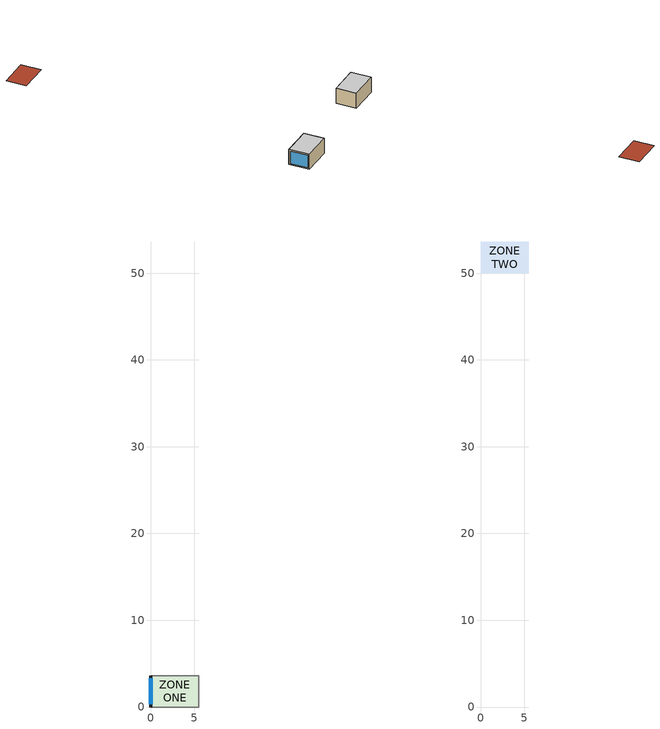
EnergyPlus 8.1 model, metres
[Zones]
ZONE ONE
 floor adiabatic (CONST 4-Floor): 0,0 0,3.6 5.5,3.6 5.5,0 z0
 wall outside (CONST 1): 0,3.6 0,0 z0:2.8
 wall adiabatic (CONST 2): 0,0 5.5,0 5.5,3.6 0,3.6 z0:2.8
 window (Double Pane Window): 0,3.3 0,0.3 z0.23:2.57
 ceiling adiabatic (CONST 4-Ceiling): 0,3.6 0,0 5.5,0 5.5,3.6 z2.8
ZONE TWO
 roof outside (CONST 4-Ceiling): 0,53.6 0,50 5.5,50 5.5,53.6 z2.8
shading: -0.02,3.3 -0.02,0.3 z0.23:2.57
[Site:Location]
UNKNOWN: Latitude {deg}=52; Longitude {deg}=0; Time Zone {hr}=0; Elevation {m}=0
[SizingPeriod:DesignDay]
LONDON/GATWICK Modified Ann Clg .4% Condns DB=>MWB: Month=6; Day of Month=15; Day Type=SummerDesignDay; Maximum Dry-Bulb Temperature {C}=28; Daily Dry-Bulb Temperature Range {deltaC}=16; Dry-Bulb Temperature Range Modifier Type=DifferenceSchedule; Dry-Bulb Temperature Range Modifier Day Schedule=Outdoor Temp Deltas; Humidity Condition Type=Wetbulb; Wetbulb or DewPoint at Maximum Dry-Bulb {C}=18.6; Barometric Pressure {Pa}=100582; Wind Speed {m/s}=1; Wind Direction {deg}=0; Rain Indicator=No; Snow Indicator=No; Daylight Saving Time Indicator=No; Solar Model Indicator=Schedule; Beam Solar Day Schedule=Solar Data; Diffuse Solar Day Schedule=Diffuse Data
[Site:HeightVariation]
Wind Speed Profile Exponent=0; Wind Speed Profile Boundary Layer Thickness {m}=370; Air Temperature Gradient Coefficient {K/m}=0
[Site:GroundTemperature:BuildingSurface]
20, 20, 20, 20, 20, 20, 20, 20, 20, 20, 20, 20
[Site:GroundReflectance]
0.2, 0.2, 0.2, 0.2, 0.2, 0.2, 0.2, 0.2, 0.2, 0.2, 0.2, 0.2
[Building]
Test B-1a: North Axis {deg}=0; Terrain=Country; Loads Convergence Tolerance Value=0.04; Temperature Convergence Tolerance Value {deltaC}=0.4; Solar Distribution=FullInteriorAndExterior; Minimum Number of Warmup Days=6
[Material] Roughness=Smooth; Thermal Absorptance=0.000001; Visible Absorptance=0.000001
Name | Thickness {m} | Conductivity {W/m-K} | Density {kg/m3} | Specific Heat {J/kg-K} | Solar Absorptance
Type 1-OuterLayer | 0.115 | 0.99 | 1800 | 850 | 0.6
Type 1-InsulatingLayer | 0.06 | 0.04 | 30 | 850 | 0.6
Type 1-Masonry | 0.175 | 0.79 | 1600 | 850 | 0.6
Type 1-InternalPlaster | 0.015 | 0.7 | 1400 | 850 | 1
Type 2-GypsumPlaster | 0.012 | 0.21 | 900 | 850 | 1
Type 2-InsulatingLayer | 0.1 | 0.04 | 30 | 850 | 0.6
Type 4-PlasticCovering-Interior | 0.004 | 0.23 | 1500 | 1500 | 1
Type 4-PlasticCovering-Exterior | 0.004 | 0.23 | 1500 | 1500 | 0.6
Type 4-CementFloor | 0.06 | 1.4 | 2000 | 850 | 0.6
Type 4-InsulatingLayer | 0.04 | 0.04 | 50 | 850 | 0.6
Type 4-Concrete | 0.18 | 2.1 | 2400 | 850 | 0.6
Type 4-InsulatingLayer2 | 0.1 | 0.04 | 50 | 850 | 0.6
Type 4-AcousticBoard-Interior | 0.02 | 0.06 | 400 | 840 | 1
Type 4-AcousticBoard-Exterior | 0.02 | 0.06 | 400 | 840 | 0.6
[Construction]
CONST 1: Type 1-OuterLayer, Type 1-InsulatingLayer, Type 1-Masonry, Type 1-InternalPlaster
CONST 2: Type 2-GypsumPlaster, Type 2-InsulatingLayer, Type 2-GypsumPlaster
CONST 4-Ceiling: Type 4-PlasticCovering-Exterior, Type 4-CementFloor, Type 4-InsulatingLayer, Type 4-Concrete, Type 4-InsulatingLayer2, Type 4-AcousticBoard-Interior
CONST 4-Floor: Type 4-AcousticBoard-Exterior, Type 4-InsulatingLayer2, Type 4-Concrete, Type 4-InsulatingLayer, Type 4-CementFloor, Type 4-PlasticCovering-Interior
Double Pane Window: Glass Type 1, AIR 2.4MM, Glass Type 1
[WindowMaterial:Glazing]
Glass Type 1: Optical Data Type=SpectralAverage; Thickness {m}=0.003175; Solar Transmittance at Normal Incidence=0.84; Front Side Solar Reflectance at Normal Incidence=0.08; Back Side Solar Reflectance at Normal Incidence=0.08; Visible Transmittance at Normal Incidence=0.84; Front Side Visible Reflectance at Normal Incidence=0.08; Back Side Visible Reflectance at Normal Incidence=0.08; Infrared Transmittance at Normal Incidence=0; Front Side Infrared Hemispherical Emissivity=0.000001; Back Side Infrared Hemispherical Emissivity=0.000001; Conductivity {W/m-K}=100
[WindowMaterial:Gas]
AIR 2.4MM: Gas Type=Air; Thickness {m}=0.0025
[Zone] Type=1; Multiplier=1; Ceiling Height {m}=2.8; Volume {m3}=55.44
ZONE ONE; ZONE TWO
[OtherEquipment]
ZONE ONE OthEq 1: Zone=ZONE ONE; Schedule=Sch 1; Design Level Calculation Method=EquipmentLevel; Design Level {W}=297; Fraction Latent=0; Fraction Radiant=0.5; Fraction Lost=0
[ZoneInfiltration:DesignFlowRate]
ZONE ONE Infil 1: Zone or ZoneList=ZONE ONE; Schedule=Sch 2; Design Flow Rate Calculation Method=Flow/Zone; Design Flow Rate {m3/s}=0.0154; Constant Term Coefficient=1; Temperature Term Coefficient=0; Velocity Term Coefficient=0; Velocity Squared Term Coefficient=0
[Schedule:Day:List]
Outdoor Temp Deltas: No, 15, 13.3, 13.5, 13.7, 13.9, 14.1, 14.3, 14.5, 14.7, 14.875, 15.05, 15.225, 15.4, 15.5, 15.6, 15.7, 15.8, 15.85, 15.9, 15.95, 16, 15.925, 15.85, 15.775, 15.7, 15.5, 15.3, 15.1, 14.9, 14.525, 14.15, 13.775, 13.4, 12.9, 12.4, 11.9, 11.4, 10.8, 10.2, 9.6, 9, 8.3, 7.6, 6.9, 6.2, 5.575, 4.95, 4.325, 3.7, 3.225, 2.75, 2.275, 1.8, 1.475, 1.15, 0.825, 0.5, 0.375, 0.25, 0.125, 0, 0.125, 0.25, 0.375, 0.5, 0.775, 1.05, 1.325, 1.6, 2.05, 2.5, 2.95, 3.4, 3.9, 4.4, 4.9, 5.4, 5.925, 6.45, 6.975, 7.5, 7.95, 8.4, 8.85, 9.3, 9.7, 10.1, 10.5, 10.9, 11.225, 11.55, 11.875, 12.2, 12.425, 12.65, 12.875, 13.1
Solar Data: No, 15, 0, 0, 0, 0, 0, 0, 0, 0, 0, 0, 0, 0, 0, 0, 0, 0, 53.028, 106.055, 159.083, 212.11, 281.926, 351.742, 421.558, 491.374, 529.647, 567.92, 606.193, 644.466, 666.385, 688.304, 710.223, 732.141, 745.228, 758.316, 771.403, 784.49, 792.44, 800.39, 808.339, 816.289, 820.329, 824.368, 828.408, 832.447, 833.854, 835.26, 836.666, 838.072, 836.651, 835.229, 833.808, 832.386, 828.331, 824.276, 820.22, 816.165, 808.199, 800.233, 792.266, 784.3, 771.196, 758.091, 744.986, 731.881, 709.945, 688.008, 666.072, 644.135, 605.849, 567.563, 529.276, 490.99, 421.195, 351.399, 281.604, 211.808, 158.856, 105.904, 52.952, 0, 0, 0, 0, 0, 0, 0, 0, 0, 0, 0, 0, 0, 0, 0, 0, 0
Diffuse Data: No, 15, 0, 0, 0, 0, 0, 0, 0, 0, 0, 0, 0, 0, 0, 0, 0, 0, 8.5, 17, 25.5, 34, 43.75, 53.5, 63.25, 73, 78, 83, 88, 93, 95.75, 98.5, 101.25, 104, 105.5, 107, 108.5, 110, 111, 112, 113, 114, 114.5, 115, 115.5, 116, 116.25, 116.5, 116.75, 117, 116.75, 116.5, 116.25, 116, 115.5, 115, 114.5, 114, 113, 112, 111, 110, 108.5, 107, 105.5, 104, 101.25, 98.5, 95.75, 93, 88, 83, 78, 73, 63.25, 53.5, 43.75, 34, 25.5, 17, 8.5, 0, 0, 0, 0, 0, 0, 0, 0, 0, 0, 0, 0, 0, 0, 0, 0, 0
[Schedule:Day:Hourly]
Day Sch 1: 0, 0, 0, 0, 0, 0, 0, 0.0666667, 0.0666667, 0.0666667, 0.0666667, 0.666667, 0.666667, 0.666667, 0.666667, 0.0666667, 0.0666667, 0.0666667, 1, 1, 1, 1, 0.666667, 0
Day Sch 2: 1, 1, 1, 1, 1, 1, 1, 1, 1, 1, 1, 1, 1, 1, 1, 1, 1, 1, 1, 1, 1, 1, 1, 1
[Schedule:Week:Daily]
Week Sch 1: Day Sch 1, Day Sch 1, Day Sch 1, Day Sch 1, Day Sch 1, Day Sch 1, Day Sch 1, Day Sch 1, Day Sch 1, Day Sch 1, Day Sch 1, Day Sch 1
Week Sch 2: Day Sch 2, Day Sch 2, Day Sch 2, Day Sch 2, Day Sch 2, Day Sch 2, Day Sch 2, Day Sch 2, Day Sch 2, Day Sch 2, Day Sch 2, Day Sch 2
[Schedule:Year]
Sch 1: Week Sch 1, 1, 1, 12, 31
Sch 2: Week Sch 2, 1, 1, 12, 31
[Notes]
European Standard CEN 13791 Test B-1a.idf
Basic file description: Whole Building test.
Author:   R. H. Henninger,  GARD Analytics, Inc.
Date:     January 9, 2007
Building: Geometry B with west oriented double pane window with external shade.
Internal: Variable 15 W/m2, 50% radiant, 50% convective.
Ventilation:  Option a - constant 1 ach
System:   None.
Plant:    None.
